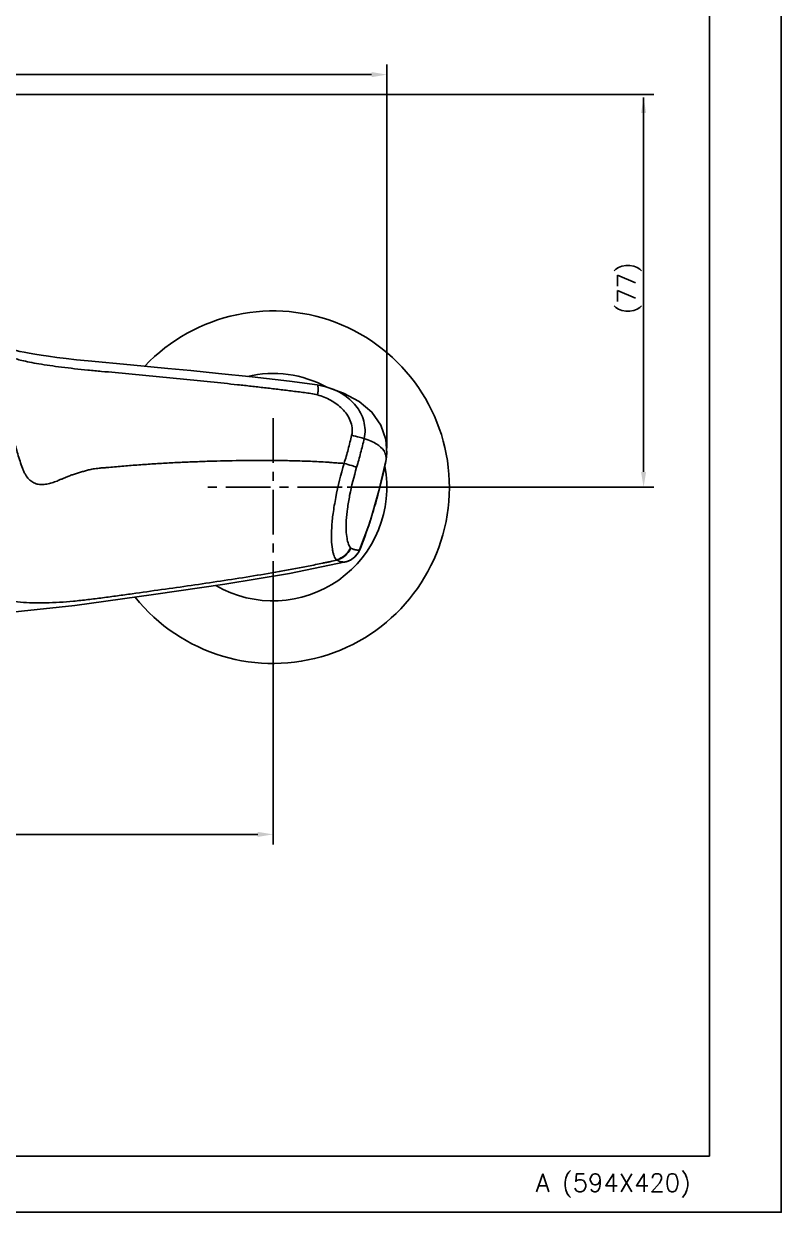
# Model space of a CAD drawing. Extents: x 10556 to 11150, y -6579 to -6159.
# Drawn here: x 11001.7 to 11149.9, y -6578.8 to -6346.2 of the extents above; entities that cross this region are included whole.
import ezdxf

# ---------------------------------------------------------------- set-up
doc = ezdxf.new("R2010")
doc.units = 0
doc.header["$LTSCALE"] = 7
doc.header["$MEASUREMENT"] = 0
doc.linetypes.add('CENTER', pattern=[2, 1.25, -0.25, 0.25, -0.25])
doc.layers.get('0').update_dxf_attribs({"color": 2, "linetype": 'CONTINUOUS'})
for name, color, linetype in [('02___PRT_ALL_AXES', 7, 'CONTINUOUS'), ('CL', 1, 'CENTER'), ('D', 2, 'CONTINUOUS'), ('DWG', 7, 'CONTINUOUS'), ('TXT', 4, 'CONTINUOUS')]:
    doc.layers.add(name, color=color, linetype=linetype)
doc.styles.add('GHS', font='ROMANS.shx', dxfattribs={"bigfont": 'GHS.shx'})

msp = doc.modelspace()

# ---------------------------------------------------------------- linework, layer by layer
at = {"linetype": 'Continuous'}
msp.add_lwpolyline([(10555.89, -6578.76), (11149.89, -6578.76), (11149.89, -6158.76), (10555.89, -6158.76)], close=True, dxfattribs=at)
at = {"layer": '02___PRT_ALL_AXES'}
for radius, start, end in [(34.5, 218.5756, 136.641), (22.25, 61.7359, 103.0448), (22.25, 239.9017, 10.665)]:
    msp.add_arc((11050.48, -6436.87), radius, start, end, dxfattribs=at)
at = {"layer": 'CL'}
for p, q in [((11050.49, -6423.37), (11050.49, -6450.37)), ((11063.99, -6436.87), (11036.99, -6436.87))]:
    msp.add_line(p, q, dxfattribs=at)
at = {"layer": 'D'}
for p, q in [((11072.77, -6429.2), (11072.77, -6354.12)), ((10881.21, -6356.12), (11069.77, -6356.12)), ((10976.49, -6360.02), (11124.97, -6360.02)), ((11122.97, -6433.87), (11122.97, -6360.62)), ((11064.99, -6436.87), (11124.97, -6436.87)), ((11050.49, -6451.37), (11050.49, -6506.82)), ((10903.49, -6504.82), (11047.49, -6504.82))]:
    msp.add_line(p, q, dxfattribs=at)
for points in [[(11069.77, -6355.62), (11069.77, -6356.62), (11072.77, -6356.12)], [(11122.47, -6363.62), (11123.47, -6363.62), (11122.97, -6360.62)], [(11122.47, -6433.87), (11123.47, -6433.87), (11122.97, -6436.87)], [(11047.49, -6504.32), (11047.49, -6505.32), (11050.49, -6504.82)]]:
    msp.add_solid(points, dxfattribs=at)
at = {"layer": 'DWG'}
for p, q in [((11022.63, -6412.92), (11014.33, -6412.15)), ((11061.19, -6417.32), (11061.2, -6417.33)), ((11072.44, -6430.28), (11072.43, -6430.26)), ((11072.62, -6431.46), (11072.77, -6430.2)), ((11072.77, -6430.2), (11072.77, -6430.18)), ((11072.62, -6431.46), (11072.62, -6431.46)), ((11067.43, -6449.14), (11067.43, -6449.14)), ((11064.7, -6451.48), (11064.69, -6451.48)), ((11064.74, -6451.47), (11065.63, -6451.12)), ((11065.19, -6451.33), (11065.45, -6451.21)), ((11065.45, -6451.21), (11065.68, -6451.09)), ((11065.63, -6451.12), (11066.4, -6450.58)), ((11065.63, -6451.12), (11065.68, -6451.09))]:
    msp.add_line(p, q, dxfattribs=at)
for points in [[(11002.78, -6410.65), (11001.81, -6410.47), (11000.97, -6410.3), (11000.25, -6410.14), (10999.65, -6409.99), (10999.14, -6409.86), (10998.72, -6409.73), (10998.67, -6409.72)], [(11014.33, -6412.15), (11012.07, -6411.93), (11010.03, -6411.7), (11008.21, -6411.47), (11006.59, -6411.25), (11005.15, -6411.04), (11003.89, -6410.84), (11002.78, -6410.65)], [(11059.09, -6416.85), (11053.73, -6416.15), (11046.41, -6415.3), (11039.79, -6414.59), (11034.43, -6414.05), (11029.92, -6413.61), (11022.63, -6412.92)], [(11061.2, -6417.33), (11060.79, -6417.21), (11059.09, -6416.85)], [(11072.77, -6430.18), (11072.56, -6427.56), (11071.58, -6424.72), (11069.81, -6422.18), (11067.35, -6420.08), (11064.3, -6418.46), (11061.2, -6417.33)], [(11067.43, -6449.14), (11069.39, -6443.75), (11071.21, -6437.59), (11072.62, -6431.46)], [(11066.4, -6450.58), (11067.13, -6449.73), (11067.44, -6449.14)], [(10975.49, -6462.67), (10993.83, -6461.94), (11011.74, -6459.99), (11027.1, -6457.89), (11041.03, -6455.87), (11053.68, -6453.77), (11064.69, -6451.48)], [(11064.7, -6451.48), (11064.79, -6451.46), (11064.96, -6451.41), (11065.19, -6451.33)]]:
    msp.add_lwpolyline(points, dxfattribs=at)
for centre, radius, start, end in [((10966.3, -6410.28), 108.41, 345.36, 348.7296), ((10974.09, -6412.29), 100.36, 341.7949, 345.3501), ((10977.77, -6413.48), 96.5, 338.3141, 341.7825), ((11068.49, -6444.24), 5.31, 237.5902, 238.5309), ((11063.59, -6447.41), 4.23, 299.6067, 314.5971)]:
    msp.add_arc(centre, radius, start, end, dxfattribs=at)
for points, knots in [([(11059.16, -6418.8), (11058.75, -6418.69), (11057.9, -6418.53), (11056.19, -6418.3), (11054.03, -6418.03), (11051.43, -6417.71), (11048.82, -6417.4), (11046.19, -6417.1), (11042.68, -6416.72), (11038.27, -6416.26), (11032.96, -6415.72), (11027.62, -6415.21), (11022.28, -6414.7), (11017.83, -6414.28), (11014.29, -6413.95), (11011.68, -6413.68), (11009.19, -6413.39), (11006.87, -6413.07), (11004.78, -6412.75), (11002.96, -6412.42), (11001.45, -6412.1), (11000.42, -6411.83), (10999.78, -6411.62), (10999.44, -6411.48), (10999.19, -6411.35), (10999.04, -6411.23), (10998.96, -6411.11), (10998.93, -6410.99), (10998.91, -6410.89), (10998.9, -6410.76), (10998.87, -6410.61), (10998.82, -6410.38), (10998.76, -6410.23), (10998.71, -6410.13)], [0, 0, 0, 0, 0.020764, 0.041757, 0.083949, 0.126233, 0.168822, 0.211506, 0.25429, 0.340237, 0.426491, 0.513326, 0.600153, 0.686785, 0.730044, 0.77267, 0.813928, 0.851813, 0.886321, 0.916517, 0.94153, 0.960868, 0.968296, 0.974263, 0.978636, 0.981664, 0.983825, 0.985625, 0.987306, 0.988914, 0.991949, 0.9948, 1, 1, 1, 1]), ([(10995.87, -6412.43), (10995.96, -6413.23), (10996.14, -6414.66), (10996.38, -6416.34), (10996.57, -6417.42), (10996.71, -6418.03), (10996.84, -6418.5), (10996.98, -6418.84), (10997.13, -6419.06), (10997.31, -6419.27), (10997.46, -6419.47), (10997.61, -6419.62), (10997.7, -6419.69), (10997.77, -6419.74), (10997.81, -6419.76), (10997.86, -6419.77), (10997.91, -6419.74), (10997.95, -6419.7), (10997.99, -6419.65), (10998.03, -6419.61), (10998.07, -6419.58), (10998.11, -6419.59), (10998.14, -6419.61), (10998.16, -6419.65), (10998.19, -6419.75), (10998.21, -6419.94), (10998.21, -6420.22), (10998.2, -6420.59), (10998.24, -6421.04), (10998.33, -6421.59), (10998.46, -6422.28), (10998.62, -6423.14), (10998.91, -6424.52), (10999.31, -6426.03), (10999.77, -6427.66), (11000.15, -6428.99), (11000.55, -6430.37), (11000.99, -6431.77), (11001.39, -6432.93), (11001.74, -6433.81), (11002.11, -6434.56), (11002.67, -6435.3), (11003.45, -6435.94), (11004.34, -6436.29), (11005.28, -6436.38), (11006.25, -6436.28), (11007.25, -6436.03), (11008.07, -6435.73), (11008.75, -6435.44), (11009.3, -6435.2), (11009.9, -6434.94), (11010.56, -6434.67), (11011.29, -6434.41), (11012.06, -6434.17), (11012.83, -6433.94), (11013.6, -6433.71), (11014.42, -6433.48), (11015.38, -6433.28), (11016.34, -6433.15), (11017.24, -6433.08), (11018.25, -6433), (11019.47, -6432.89), (11021.42, -6432.72), (11023.87, -6432.53), (11026.81, -6432.32), (11029.77, -6432.14), (11032.74, -6431.99), (11035.72, -6431.87), (11039.74, -6431.73), (11043.78, -6431.65), (11047.86, -6431.63), (11050.98, -6431.64), (11054.15, -6431.68), (11056.85, -6431.76), (11059.06, -6431.85), (11060.47, -6431.93), (11061.63, -6432.01), (11062.53, -6432.09), (11063.45, -6432.17), (11064.07, -6432.19), (11064.39, -6432.2)], [0, 0, 0, 0, 0.027788, 0.0496, 0.05832, 0.065533, 0.071096, 0.075095, 0.077999, 0.080378, 0.084673, 0.086409, 0.087892, 0.088554, 0.089146, 0.089671, 0.090249, 0.09101, 0.091768, 0.092408, 0.092882, 0.093248, 0.093648, 0.094186, 0.094933, 0.097188, 0.100463, 0.104807, 0.109804, 0.115863, 0.123994, 0.134123, 0.145783, 0.172754, 0.187825, 0.203803, 0.220417, 0.237372, 0.254333, 0.262538, 0.270117, 0.283015, 0.294195, 0.304564, 0.315133, 0.326378, 0.338144, 0.350323, 0.356635, 0.363471, 0.370935, 0.379132, 0.388215, 0.397554, 0.406781, 0.415938, 0.425225, 0.43593, 0.449613, 0.458463, 0.46728, 0.484234, 0.500839, 0.534682, 0.568499, 0.602475, 0.636577, 0.670825, 0.705267, 0.774818, 0.810025, 0.845765, 0.881987, 0.919413, 0.938471, 0.958121, 0.968193, 0.978463, 0.989019, 1, 1, 1, 1]), ([(11059.16, -6418.8), (11059.22, -6418.58), (11059.29, -6418.15), (11059.32, -6417.63), (11059.3, -6417.28), (11059.25, -6417.08), (11059.2, -6416.93), (11059.13, -6416.86), (11059.09, -6416.85)], [0, 0, 0, 0, 0.347382, 0.64167, 0.763545, 0.86537, 0.944559, 1, 1, 1, 1]), ([(11065.86, -6426.7), (11065.92, -6426.47), (11065.99, -6425.98), (11065.96, -6425.01), (11065.65, -6423.83), (11064.95, -6422.58), (11063.72, -6421.14), (11061.81, -6419.75), (11060.06, -6419.05), (11059.16, -6418.8)], [0, 0, 0, 0, 0.064641, 0.129074, 0.256568, 0.382222, 0.50659, 0.753103, 1, 1, 1, 1]), ([(11061.2, -6417.33), (11062.25, -6417.65), (11063.78, -6418.35), (11065.55, -6419.69), (11066.72, -6420.9), (11067.66, -6422.31), (11068.29, -6423.91), (11068.56, -6425.62), (11068.44, -6426.78), (11068.32, -6427.34)], [0, 0, 0, 0, 0.244866, 0.368343, 0.492209, 0.617647, 0.744333, 0.871996, 1, 1, 1, 1]), ([(11064.39, -6432.2), (11064.52, -6431.74), (11064.8, -6430.84), (11065.18, -6429.46), (11065.53, -6428.09), (11065.76, -6427.17), (11065.86, -6426.7)], [0, 0, 0, 0, 0.25007, 0.500023, 0.750006, 1, 1, 1, 1]), ([(11065.86, -6426.7), (11066.36, -6426.82), (11067.18, -6427.03), (11067.99, -6427.25), (11068.32, -6427.34)], [0, 0, 0, 0, 0.604512, 1, 1, 1, 1]), ([(11068.32, -6427.34), (11068.21, -6427.81), (11067.98, -6428.75), (11067.63, -6430.16), (11067.25, -6431.56), (11066.97, -6432.49), (11066.84, -6432.95)], [0, 0, 0, 0, 0.249999, 0.499991, 0.749978, 1, 1, 1, 1]), ([(11072.15, -6429.71), (11071.81, -6429.19), (11070.98, -6428.51), (11069.63, -6427.83), (11068.78, -6427.5), (11068.32, -6427.34)], [0, 0, 0, 0, 0.408875, 0.676366, 1, 1, 1, 1]), ([(11072.43, -6430.26), (11072.42, -6430.21), (11072.34, -6430.02), (11072.24, -6429.84), (11072.15, -6429.71)], [0, 0, 0, 0, 0.246923, 1, 1, 1, 1]), ([(11072.62, -6431.46), (11072.62, -6431.36), (11072.62, -6430.96), (11072.54, -6430.55), (11072.44, -6430.28)], [0, 0, 0, 0, 0.259881, 1, 1, 1, 1]), ([(11062.91, -6451.08), (11062.81, -6450.99), (11062.62, -6450.75), (11062.41, -6450.29), (11062.23, -6449.7), (11062.01, -6448.65), (11061.88, -6446.99), (11061.93, -6444.64), (11062.22, -6441.88), (11062.94, -6437.65), (11063.76, -6434.4), (11064.39, -6432.2)], [0, 0, 0, 0, 0.020624, 0.046324, 0.078076, 0.11638, 0.213149, 0.335528, 0.480662, 0.643825, 1, 1, 1, 1]), ([(11066.84, -6432.95), (11066.52, -6432.84), (11065.7, -6432.59), (11064.88, -6432.35), (11064.39, -6432.2)], [0, 0, 0, 0, 0.397336, 1, 1, 1, 1]), ([(11066.84, -6432.95), (11066.31, -6434.78), (11065.62, -6437.47), (11065.03, -6440.98), (11064.8, -6443.26), (11064.76, -6445.2), (11064.9, -6446.76), (11065.17, -6447.9), (11065.46, -6448.52), (11065.65, -6448.72)], [0, 0, 0, 0, 0.354204, 0.516301, 0.660078, 0.781153, 0.877224, 0.949517, 1, 1, 1, 1]), ([(11063, -6451.14), (11062.54, -6451.24), (11061.84, -6451.4), (11060.91, -6451.58), (11059.97, -6451.77), (11058.8, -6452.03), (11056.91, -6452.41), (11054.54, -6452.86), (11050.73, -6453.55), (11045.96, -6454.36), (11040.21, -6455.25), (11034.46, -6456.1), (11028.7, -6456.91), (11023.89, -6457.59), (11020.04, -6458.12), (11017.16, -6458.51), (11014.3, -6458.89), (11010.59, -6459.28), (11006.98, -6459.52), (11003.51, -6459.53), (11001.11, -6459.41), (10998.86, -6459.14), (10996.75, -6458.71), (10994.78, -6458.13), (10992.94, -6457.41), (10991.24, -6456.51), (10989.7, -6455.42), (10988.26, -6454.2), (10987.13, -6453.1), (10986.39, -6452.08), (10986, -6451.41), (10985.74, -6450.84), (10985.56, -6450.39), (10985.32, -6449.95), (10985.15, -6449.67), (10985.06, -6449.52)], [0, 0, 0, 0, 0.017373, 0.025901, 0.034571, 0.052134, 0.069708, 0.104861, 0.140046, 0.210513, 0.281076, 0.351699, 0.422357, 0.493037, 0.528386, 0.563743, 0.598958, 0.633611, 0.699654, 0.730545, 0.759734, 0.787134, 0.813075, 0.837935, 0.861902, 0.88502, 0.907689, 0.930564, 0.95358, 0.964918, 0.976263, 0.981981, 0.987787, 0.9938, 1, 1, 1, 1]), ([(11062.91, -6451.08), (11063.21, -6451), (11063.92, -6450.69), (11064.91, -6449.91), (11065.45, -6449.14), (11065.65, -6448.72)], [0, 0, 0, 0, 0.249564, 0.624847, 1, 1, 1, 1]), ([(11063, -6451.14), (11063.3, -6451.05), (11064.01, -6450.75), (11065, -6449.97), (11065.53, -6449.19), (11065.72, -6448.76)], [0, 0, 0, 0, 0.249067, 0.624326, 1, 1, 1, 1]), ([(11065.72, -6448.76), (11065.9, -6448.87), (11066.18, -6449.02), (11066.56, -6449.12), (11066.79, -6449.15), (11067, -6449.17), (11067.18, -6449.17), (11067.3, -6449.16), (11067.38, -6449.15), (11067.42, -6449.14), (11067.43, -6449.14)], [0, 0, 0, 0, 0.362308, 0.514223, 0.648561, 0.764585, 0.861345, 0.939475, 0.971936, 1, 1, 1, 1]), ([(11063, -6451.14), (11062.99, -6451.13), (11062.96, -6451.12), (11062.93, -6451.1), (11062.91, -6451.08)], [0, 0, 0, 0, 0.23327, 1, 1, 1, 1]), ([(11064.69, -6451.48), (11064.61, -6451.5), (11064.39, -6451.52), (11064.01, -6451.5), (11063.51, -6451.41), (11063.18, -6451.24), (11063, -6451.14)], [0, 0, 0, 0, 0.150284, 0.369619, 0.651536, 1, 1, 1, 1])]:
    msp.add_open_spline(points, degree=3, knots=knots, dxfattribs=at)
for points in [[(11067.07, -6449.81), (11067.21, -6449.6), (11067.34, -6449.38), (11067.43, -6449.14)], [(11066.56, -6450.43), (11066.75, -6450.24), (11066.92, -6450.03), (11067.07, -6449.81)]]:
    msp.add_open_spline(points, degree=3, dxfattribs=at)
at = {"layer": 'TXT', "color": 4}
msp.add_line((11135.89, -6177.76), (11135.89, -6567.76), dxfattribs=at)
at = {"layer": 'TXT', "color": 4, "linetype": 'Continuous'}
msp.add_line((11135.89, -6567.76), (10581.89, -6567.76), dxfattribs=at)

# ---------------------------------------------------------------- texts
at = {"color": 7, "style": 'GHS'}
msp.add_text('A (594X420)', height=3.5, dxfattribs=at).set_placement((11101.9, -6574.74))
at = {"layer": 'D', "insert": (11120.22, -6397.95), "char_height": 3.5, "attachment_point": 5, "rotation": 90, "style": 'GHS'}
msp.add_mtext('(77)', dxfattribs=at)

doc.saveas('drawing.dxf')
